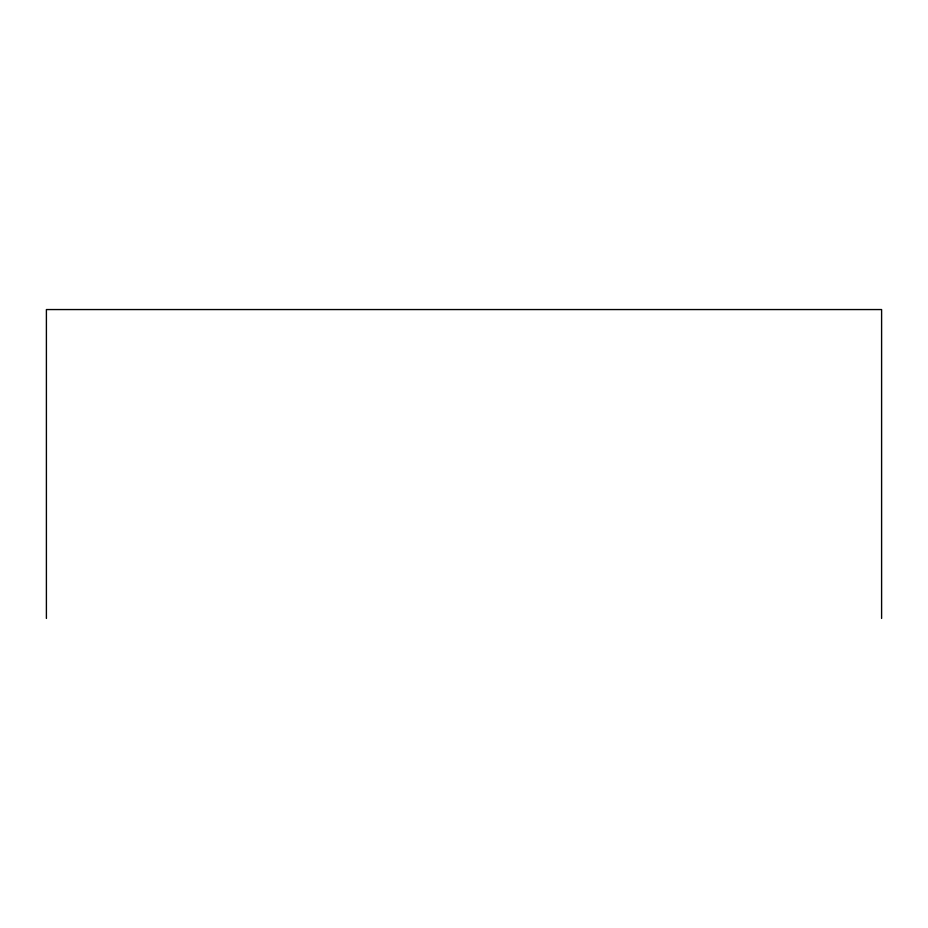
<?xml version="1.0" encoding="UTF-8"?>
<svg xmlns="http://www.w3.org/2000/svg" width="928" height="928" viewBox="0 0 928 928"><rect width="100%" height="100%" fill="white"/><g stroke="black" fill="none" stroke-linecap="round" stroke-linejoin="round"><path stroke-width="1.39" d="M881.6 618.442L881.6 309.558L46.4 309.558L46.4 618.442"/></g></svg>
